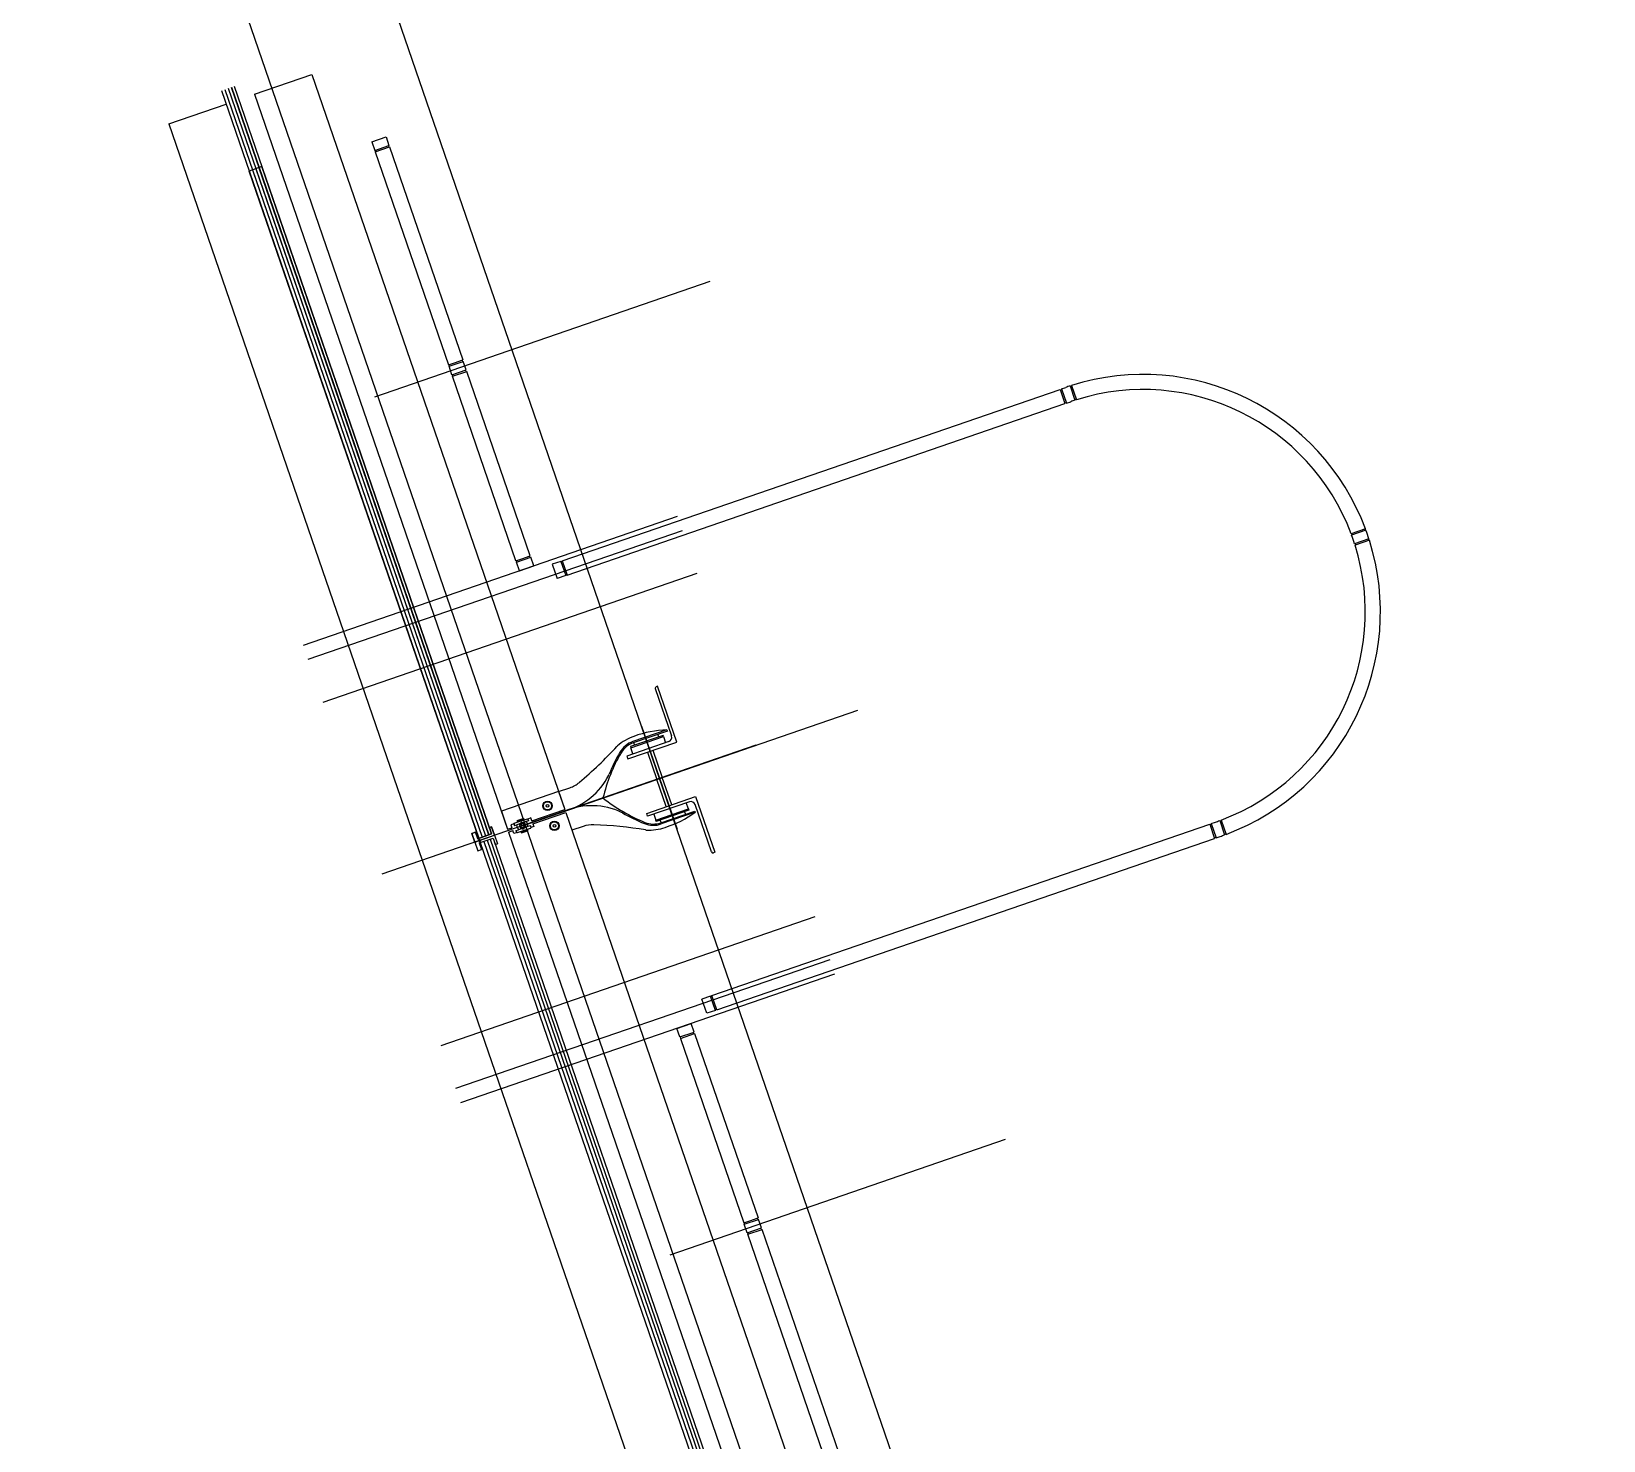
# Model space of a CAD drawing. Extents: x 809487 to 809680, y 818779 to 819225.
# Drawn here: x 809583.17 to 809588.37, y 818925.48 to 818930.14 of the extents above; entities that cross this region are included whole.
import ezdxf

# ---------------------------------------------------------------- set-up
doc = ezdxf.new("R2010")
doc.units = 0
for name, color, linetype in [('F-RC', 7, 'Continuous'), ('MAJ214__', 7, 'Continuous'), ('MAJ270__', 7, 'Continuous'), ('MAJ292__', 7, 'Continuous')]:
    doc.layers.add(name, color=color, linetype=linetype)

msp = doc.modelspace()

# ---------------------------------------------------------------- linework, layer by layer
at = {"layer": 'F-RC'}
for p, q in [((809584.2946, 818929.7704), (809584.3419, 818929.7867)), ((809584.3419, 818929.7867), (809584.3517, 818929.7583)), ((809584.2946, 818929.7704), (809584.3044, 818929.742)), ((809584.3044, 818929.742), (809584.3517, 818929.7583)), ((809584.306, 818929.7373), (809584.3533, 818929.7536)), ((809584.306, 818929.7373), (809584.5486, 818929.0329)), ((809584.3063, 818929.7427), (809584.3079, 818929.738)), ((809584.3498, 818929.7577), (809584.3514, 818929.7529)), ((809584.3533, 818929.7536), (809584.5959, 818929.0492)), ((809584.5486, 818929.0329), (809584.5683, 818929.0397)), ((809584.5502, 818929.0282), (809584.5975, 818929.0445)), ((809584.56, 818928.9998), (809584.5502, 818929.0282)), ((809584.5521, 818929.0288), (809584.5505, 818929.0336)), ((809584.56, 818928.9998), (809584.6073, 818929.0161)), ((809584.5616, 818928.9951), (809584.6089, 818929.0114)), ((809584.5635, 818928.9957), (809584.5619, 818929.0005)), ((809584.5683, 818929.0397), (809584.5959, 818929.0492)), ((809584.5956, 818929.0438), (809584.594, 818929.0485)), ((809584.6073, 818929.0161), (809584.5975, 818929.0445)), ((809584.607, 818929.0107), (809584.6054, 818929.0154)), ((809584.8189, 818928.4015), (809584.6089, 818929.0114)), ((809584.7716, 818928.3852), (809584.5616, 818928.9951)), ((809584.9247, 818928.3851), (809586.5712, 818928.952)), ((809586.5712, 818928.952), (809586.5875, 818928.9047)), ((809586.5718, 818928.9501), (809586.5766, 818928.9517)), ((809586.5759, 818928.9536), (809586.5901, 818928.9585)), ((809586.5759, 818928.9536), (809586.5922, 818928.9064)), ((809586.6043, 818928.9633), (809586.6206, 818928.916)), ((809586.6091, 818928.9648), (809586.6254, 818928.9175)), ((809584.941, 818928.3378), (809586.5875, 818928.9047)), ((809586.5868, 818928.9066), (809586.5915, 818928.9082)), ((809586.5922, 818928.9064), (809586.6064, 818928.9112)), ((809587.5812, 818928.4907), (809587.5339, 818928.4744)), ((809587.5829, 818928.486), (809587.5356, 818928.4697)), ((809587.5927, 818928.4576), (809587.5454, 818928.4413)), ((809587.5942, 818928.4529), (809587.5469, 818928.4366)), ((809584.7716, 818928.3852), (809584.7913, 818928.392)), ((809584.7732, 818928.3805), (809584.8205, 818928.3968)), ((809584.783, 818928.3521), (809584.7732, 818928.3805)), ((809584.7751, 818928.3812), (809584.7735, 818928.3859)), ((809584.7913, 818928.392), (809584.8189, 818928.4015)), ((809584.8186, 818928.3961), (809584.817, 818928.4009)), ((809584.8303, 818928.3684), (809584.8205, 818928.3968)), ((809584.92, 818928.3834), (809584.8916, 818928.3737)), ((809584.92, 818928.3834), (809584.9362, 818928.3362)), ((809584.9253, 818928.3832), (809584.9206, 818928.3815)), ((809584.9247, 818928.3851), (809584.941, 818928.3378)), ((809584.783, 818928.3521), (809584.8303, 818928.3684)), ((809584.8916, 818928.3737), (809584.9079, 818928.3264)), ((809584.9362, 818928.3362), (809584.9079, 818928.3264)), ((809584.9403, 818928.3397), (809584.9356, 818928.3381)), ((809585.4196, 818926.9479), (809587.0661, 818927.5148)), ((809587.0661, 818927.5148), (809587.0823, 818927.4675)), ((809587.0667, 818927.5129), (809587.0714, 818927.5145)), ((809587.0708, 818927.5164), (809587.085, 818927.5213)), ((809587.0708, 818927.5164), (809587.0871, 818927.4692)), ((809587.0991, 818927.5263), (809587.1154, 818927.4791)), ((809587.1038, 818927.5281), (809587.1201, 818927.4808)), ((809585.4358, 818926.9006), (809587.0823, 818927.4675)), ((809587.0817, 818927.4694), (809587.0864, 818927.4711)), ((809587.0871, 818927.4692), (809587.1012, 818927.474)), ((809585.4148, 818926.9462), (809585.3865, 818926.9365)), ((809585.4027, 818926.8892), (809585.3865, 818926.9365)), ((809585.4311, 818926.899), (809585.4148, 818926.9462)), ((809585.4202, 818926.946), (809585.4155, 818926.9444)), ((809585.4358, 818926.9006), (809585.4196, 818926.9479)), ((809585.4311, 818926.899), (809585.4027, 818926.8892)), ((809585.4352, 818926.9025), (809585.4305, 818926.9009)), ((809585.3039, 818926.8393), (809585.3512, 818926.8556)), ((809585.3137, 818926.8109), (809585.3039, 818926.8393)), ((809585.3137, 818926.8109), (809585.361, 818926.8272)), ((809585.3153, 818926.8062), (809585.3626, 818926.8225)), ((809585.361, 818926.8272), (809585.3512, 818926.8556)), ((809585.3607, 818926.8218), (809585.3591, 818926.8266)), ((809585.3626, 818926.8225), (809585.5726, 818926.2126)), ((809585.3153, 818926.8062), (809585.5253, 818926.1964)), ((809585.3172, 818926.8069), (809585.3156, 818926.8116)), ((809585.5253, 818926.1964), (809585.545, 818926.2031)), ((809585.5269, 818926.1916), (809585.5742, 818926.2079)), ((809585.5288, 818926.1923), (809585.5272, 818926.197)), ((809585.545, 818926.2031), (809585.5726, 818926.2126)), ((809585.5723, 818926.2073), (809585.5707, 818926.212)), ((809585.584, 818926.1795), (809585.5742, 818926.2079)), ((809585.5367, 818926.1633), (809585.5269, 818926.1916)), ((809585.5367, 818926.1633), (809585.584, 818926.1795)), ((809585.5383, 818926.1585), (809585.5856, 818926.1748)), ((809586.0006, 818924.8159), (809585.5383, 818926.1585)), ((809585.5402, 818926.1592), (809585.5386, 818926.1639)), ((809585.5837, 818926.1742), (809585.5821, 818926.1789)), ((809586.0479, 818924.8322), (809585.5856, 818926.1748))]:
    msp.add_line(p, q, dxfattribs=at)
for radius, start, end in [(0.785, 20.4599, 107.5401), (0.785, 107.9051, 109), (0.783, 107.5363, 107.9023), (0.735, 20.5593, 107.4407), (0.735, 107.8306, 109), (0.737, 107.445, 107.8338), (0.783, 20.0977, 20.4637), (0.785, 17.9051, 20.0949), (0.735, 290.5593, 17.4407), (0.785, 290.4599, 17.5401), (0.735, 17.8306, 20.1694), (0.737, 20.1662, 20.555), (0.737, 17.445, 17.8338), (0.783, 17.5363, 17.9023), (0.735, 289, 290.1694), (0.737, 290.1662, 290.555), (0.785, 289, 290.0949), (0.783, 290.0977, 290.4637)]:
    msp.add_arc((809586.8457, 818928.2163), radius, start, end, dxfattribs=at)
at = {"layer": 'MAJ214__'}
for p, q in [((809583.8088, 818929.9435), (809584.66, 818927.4716)), ((809583.8202, 818929.9474), (809584.6713, 818927.4755)), ((809583.8296, 818929.9506), (809584.6808, 818927.4788)), ((809583.8303, 818929.9509), (809584.6815, 818927.479)), ((809583.9074, 818929.9277), (809584.744, 818927.4979)), ((809583.9003, 818929.6777), (809584.66, 818927.4716)), ((809583.9117, 818929.6816), (809584.6713, 818927.4755)), ((809583.9211, 818929.6848), (809584.6808, 818927.4788)), ((809583.9219, 818929.6851), (809584.6815, 818927.479)), ((809585.1872, 818927.8386), (809585.3046, 818927.4977)), ((809585.2441, 818927.8033), (809585.2412, 818927.8118)), ((809585.1609, 818927.7841), (809585.1638, 818927.7756)), ((809585.2068, 818927.7526), (809585.2377, 818927.6626)), ((809585.2247, 818927.7588), (809585.2557, 818927.6688)), ((809585.2687, 818927.5726), (809585.2377, 818927.6626)), ((809585.2867, 818927.5788), (809585.2557, 818927.6688)), ((809584.8244, 818927.5256), (809584.9331, 818927.563)), ((809584.8244, 818927.5256), (809584.9331, 818927.563)), ((809584.8276, 818927.5161), (809584.9364, 818927.5536)), ((809584.8276, 818927.5161), (809584.9364, 818927.5536)), ((809585.3294, 818927.5557), (809585.3323, 818927.5472)), ((809584.744, 818927.4979), (809584.7582, 818927.5028)), ((809584.744, 818927.4979), (809584.7582, 818927.5028)), ((809584.7473, 818927.4884), (809584.7615, 818927.4933)), ((809584.7473, 818927.4884), (809584.7615, 818927.4933)), ((809584.7654, 818927.5158), (809584.755, 818927.5122)), ((809584.7654, 818927.5158), (809584.755, 818927.5122)), ((809584.755, 818927.5122), (809584.7582, 818927.5028)), ((809584.755, 818927.5122), (809584.7582, 818927.5028)), ((809584.7647, 818927.4839), (809584.7615, 818927.4933)), ((809584.7647, 818927.4839), (809584.7615, 818927.4933)), ((809584.7656, 818927.5173), (809584.8096, 818927.5324)), ((809584.7656, 818927.5173), (809584.8096, 818927.5324)), ((809584.767, 818927.5098), (809584.7746, 818927.5124)), ((809584.767, 818927.5098), (809584.7746, 818927.5124)), ((809584.7727, 818927.4932), (809584.7803, 818927.4959)), ((809584.7727, 818927.4932), (809584.7803, 818927.4959)), ((809584.8054, 818927.523), (809584.7746, 818927.5124)), ((809584.8054, 818927.523), (809584.7746, 818927.5124)), ((809584.7972, 818927.5323), (809584.7755, 818927.5249)), ((809584.7972, 818927.5323), (809584.7755, 818927.5249)), ((809584.7761, 818927.5261), (809584.7755, 818927.5249)), ((809584.7761, 818927.5261), (809584.7755, 818927.5249)), ((809584.7755, 818927.5249), (809584.7764, 818927.522)), ((809584.7755, 818927.5249), (809584.7764, 818927.522)), ((809584.7761, 818927.5261), (809584.7959, 818927.533)), ((809584.7761, 818927.5261), (809584.7959, 818927.533)), ((809584.7762, 818927.4865), (809584.8202, 818927.5017)), ((809584.7762, 818927.4865), (809584.8202, 818927.5017)), ((809584.7982, 818927.5295), (809584.7764, 818927.522)), ((809584.7982, 818927.5295), (809584.7764, 818927.522)), ((809584.7788, 818927.5228), (809584.7785, 818927.5222)), ((809584.7788, 818927.5228), (809584.7785, 818927.5222)), ((809584.7787, 818927.5217), (809584.7785, 818927.5222)), ((809584.7787, 818927.5217), (809584.7785, 818927.5222)), ((809584.8111, 818927.5065), (809584.7803, 818927.4959)), ((809584.8111, 818927.5065), (809584.7803, 818927.4959)), ((809584.8094, 818927.4969), (809584.7877, 818927.4894)), ((809584.8094, 818927.4969), (809584.7877, 818927.4894)), ((809584.8104, 818927.4941), (809584.7886, 818927.4866)), ((809584.8104, 818927.4941), (809584.7886, 818927.4866)), ((809584.7899, 818927.4859), (809584.8098, 818927.4928)), ((809584.7899, 818927.4859), (809584.8098, 818927.4928)), ((809584.7958, 818927.5287), (809584.7965, 818927.5284)), ((809584.7958, 818927.5287), (809584.7965, 818927.5284)), ((809584.7959, 818927.533), (809584.7972, 818927.5323)), ((809584.7959, 818927.533), (809584.7972, 818927.5323)), ((809584.7966, 818927.5279), (809584.7965, 818927.5284)), ((809584.7966, 818927.5279), (809584.7965, 818927.5284)), ((809584.7972, 818927.5323), (809584.7982, 818927.5295)), ((809584.7972, 818927.5323), (809584.7982, 818927.5295)), ((809584.8131, 818927.5257), (809584.8055, 818927.5231)), ((809584.8131, 818927.5257), (809584.8055, 818927.5231)), ((809584.8071, 818927.4961), (809584.8074, 818927.4967)), ((809584.8071, 818927.4961), (809584.8074, 818927.4967)), ((809584.8072, 818927.4972), (809584.8074, 818927.4967)), ((809584.8072, 818927.4972), (809584.8074, 818927.4967)), ((809584.8104, 818927.4941), (809584.8094, 818927.4969)), ((809584.8104, 818927.4941), (809584.8094, 818927.4969)), ((809584.8098, 818927.4928), (809584.8104, 818927.4941)), ((809584.8098, 818927.4928), (809584.8104, 818927.4941)), ((809584.8211, 818927.535), (809584.8107, 818927.5314)), ((809584.8211, 818927.535), (809584.8107, 818927.5314)), ((809584.8188, 818927.5091), (809584.8112, 818927.5065)), ((809584.8188, 818927.5091), (809584.8112, 818927.5065)), ((809584.8309, 818927.5067), (809584.8205, 818927.5031)), ((809584.8309, 818927.5067), (809584.8205, 818927.5031)), ((809584.8244, 818927.5256), (809584.8211, 818927.535)), ((809584.8244, 818927.5256), (809584.8211, 818927.535)), ((809584.8276, 818927.5161), (809584.8309, 818927.5067)), ((809584.8276, 818927.5161), (809584.8309, 818927.5067)), ((809585.2519, 818927.5196), (809585.249, 818927.528)), ((809584.6651, 818927.4575), (809585.6369, 818924.6351)), ((809584.6764, 818927.4614), (809585.6482, 818924.639)), ((809584.6859, 818927.4647), (809585.6577, 818924.6423)), ((809584.6866, 818927.4649), (809585.6584, 818924.6425)), ((809584.7473, 818927.4884), (809586.6974, 818921.8248)), ((809584.7751, 818927.4875), (809584.7647, 818927.4839)), ((809584.7751, 818927.4875), (809584.7647, 818927.4839)), ((809584.7886, 818927.4866), (809584.7877, 818927.4894)), ((809584.7886, 818927.4866), (809584.7877, 818927.4894)), ((809584.7899, 818927.4859), (809584.7886, 818927.4866)), ((809584.7899, 818927.4859), (809584.7886, 818927.4866)), ((809584.7892, 818927.491), (809584.7894, 818927.4905)), ((809584.7892, 818927.491), (809584.7894, 818927.4905)), ((809584.79, 818927.4902), (809584.7894, 818927.4905)), ((809584.79, 818927.4902), (809584.7894, 818927.4905))]:
    msp.add_line(p, q, dxfattribs=at)
for points in [[(809585.1387, 818927.7398), (809585.142, 818927.7303), (809585.3037, 818927.786), (809585.2402, 818927.9705), (809585.2355, 818927.9689)], [(809585.2324, 818927.9625), (809585.2861, 818927.8064)], [(809585.1586, 818927.7466), (809585.1517, 818927.7667), (809585.2594, 818927.8038), (809585.2664, 818927.7837)], [(809585.271, 818927.8265), (809585.1582, 818927.7876)], [(809585.271, 818927.8265), (809585.1582, 818927.7876)], [(809585.2768, 818927.7873), (809585.1387, 818927.7398)], [(809585.2072, 818927.5409), (809585.204, 818927.5503), (809585.3657, 818927.606), (809585.4292, 818927.4215), (809585.4245, 818927.4199)], [(809585.3453, 818927.5884), (809585.2072, 818927.5409)], [(809585.2271, 818927.5477), (809585.234, 818927.5276), (809585.3418, 818927.5647), (809585.3349, 818927.5848)], [(809585.3648, 818927.554), (809585.252, 818927.5151)], [(809585.3648, 818927.554), (809585.252, 818927.5151)], [(809585.4181, 818927.423), (809585.3644, 818927.5791)]]:
    msp.add_lwpolyline(points, dxfattribs=at)
for points in [[(809585.2594, 818927.8038), (809585.258, 818927.8081), (809585.1502, 818927.771), (809585.1517, 818927.7667)], [(809585.3418, 818927.5647), (809585.3432, 818927.5605), (809585.2355, 818927.5234), (809585.234, 818927.5276)]]:
    msp.add_lwpolyline(points, close=True, dxfattribs=at)
for centre, radius in [((809584.8761, 818927.5751), 0.0155), ((809584.8761, 818927.5751), 0.0155), ((809584.8761, 818927.5751), 0.0135), ((809584.8761, 818927.5751), 0.0135), ((809584.8761, 818927.5751), 0.0042), ((809584.8761, 818927.5751), 0.0042), ((809584.8989, 818927.5089), 0.0155), ((809584.8989, 818927.5089), 0.0155), ((809584.8989, 818927.5089), 0.0135), ((809584.8989, 818927.5089), 0.0135), ((809584.8989, 818927.5089), 0.0042), ((809584.8989, 818927.5089), 0.0042)]:
    msp.add_circle(centre, radius, dxfattribs=at)
for centre, radius, start, end in [((809585.2371, 818927.9641), 0.005, 109, 199), ((809585.2719, 818927.8015), 0.015, 289, 19), ((809585.6063, 818927.4685), 0.567, 149.9624, 158.1041), ((809585.6063, 818927.4685), 0.567, 149.9624, 158.1041), ((809585.184, 818927.7127), 0.0792, 109, 149.9624), ((809585.184, 818927.7127), 0.0792, 109, 149.9624), ((809584.8723, 818927.7803), 0.2307, 285.6773, 333.2312), ((809584.8723, 818927.7803), 0.2307, 285.6773, 333.2312), ((809585.0616, 818927.6874), 0.02, 326.6754, 338.1041), ((809585.0616, 818927.6874), 0.02, 326.6754, 338.1041), ((809585.0223, 818927.3449), 0.2307, 64.7688, 112.3227), ((809585.0223, 818927.3449), 0.2307, 64.7688, 112.3227), ((809585.1142, 818927.5346), 0.02, 59.8959, 71.3246), ((809585.1142, 818927.5346), 0.02, 59.8959, 71.3246), ((809585.4086, 818928.0425), 0.567, 239.8959, 248.0376), ((809585.4086, 818928.0425), 0.567, 239.8959, 248.0376), ((809585.3502, 818927.5742), 0.015, 19, 109), ((809584.7929, 818927.5095), 0.0095, 145.1826, 199.0001), ((809584.7929, 818927.5095), 0.0095, 145.1826, 199.0001), ((809584.7929, 818927.5095), 0.0095, 198.9999, 252.8174), ((809584.7929, 818927.5095), 0.0095, 198.9999, 252.8174), ((809584.7929, 818927.5095), 0.006, 18.9999, 199.0001), ((809584.7929, 818927.5095), 0.006, 18.9999, 199.0001), ((809584.7929, 818927.5095), 0.006, 198.9999, 19.0001), ((809584.7929, 818927.5095), 0.006, 198.9999, 19.0001), ((809584.7929, 818927.5095), 0.0109, 101.1265, 116.8735), ((809584.7929, 818927.5095), 0.0109, 101.1265, 116.8735), ((809584.7929, 818927.5095), 0.0109, 281.1265, 296.8735), ((809584.7929, 818927.5095), 0.0109, 281.1265, 296.8735), ((809584.7929, 818927.5095), 0.0095, 18.9999, 71.3051), ((809584.7929, 818927.5095), 0.0095, 18.9999, 71.3051), ((809584.7929, 818927.5095), 0.0095, 326.6949, 19.0001), ((809584.7929, 818927.5095), 0.0095, 326.6949, 19.0001), ((809585.2262, 818927.59), 0.0792, 248.0376, 289), ((809585.2262, 818927.59), 0.0792, 248.0376, 289), ((809585.4229, 818927.4246), 0.005, 199, 289)]:
    msp.add_arc(centre, radius, start, end, dxfattribs=at)
for points, degree in [([(809584.7656, 818927.5173), (809584.7656, 818927.5172), (809584.7656, 818927.5172), (809584.7655, 818927.5172), (809584.7655, 818927.5171), (809584.7655, 818927.5171), (809584.7655, 818927.517), (809584.7654, 818927.517), (809584.7654, 818927.5169), (809584.7654, 818927.5169), (809584.7654, 818927.5168), (809584.7654, 818927.5168), (809584.7654, 818927.5167), (809584.7654, 818927.5166), (809584.7654, 818927.5166), (809584.7654, 818927.5165)], 3), ([(809584.7656, 818927.5173), (809584.7656, 818927.5172), (809584.7656, 818927.5172), (809584.7655, 818927.5172), (809584.7655, 818927.5171), (809584.7655, 818927.5171), (809584.7655, 818927.517), (809584.7654, 818927.517), (809584.7654, 818927.5169), (809584.7654, 818927.5169), (809584.7654, 818927.5168), (809584.7654, 818927.5168), (809584.7654, 818927.5167), (809584.7654, 818927.5166), (809584.7654, 818927.5166), (809584.7654, 818927.5165)], 3), ([(809584.7654, 818927.5165), (809584.7654, 818927.5159), (809584.7654, 818927.5153), (809584.7655, 818927.5141), (809584.7655, 818927.5135), (809584.7657, 818927.5124), (809584.7658, 818927.5119), (809584.766, 818927.511), (809584.7661, 818927.5107), (809584.7662, 818927.5104)], 3), ([(809584.7654, 818927.5165), (809584.7654, 818927.5159), (809584.7654, 818927.5153), (809584.7655, 818927.5141), (809584.7655, 818927.5135), (809584.7657, 818927.5124), (809584.7658, 818927.5119), (809584.766, 818927.511), (809584.7661, 818927.5107), (809584.7662, 818927.5104)], 3), ([(809584.7663, 818927.5102), (809584.7662, 818927.5102), (809584.7662, 818927.5102), (809584.7662, 818927.5102), (809584.7662, 818927.5103), (809584.7662, 818927.5103), (809584.7662, 818927.5103), (809584.7662, 818927.5104)], 3), ([(809584.7663, 818927.5102), (809584.7662, 818927.5102), (809584.7662, 818927.5102), (809584.7662, 818927.5102), (809584.7662, 818927.5103), (809584.7662, 818927.5103), (809584.7662, 818927.5103), (809584.7662, 818927.5104)], 3), ([(809584.7663, 818927.5102), (809584.7663, 818927.5101), (809584.7663, 818927.5101), (809584.7663, 818927.51), (809584.7664, 818927.5099), (809584.7665, 818927.5098), (809584.7666, 818927.5098), (809584.7667, 818927.5098), (809584.7668, 818927.5098), (809584.7669, 818927.5098), (809584.767, 818927.5098), (809584.767, 818927.5098), (809584.767, 818927.5098), (809584.767, 818927.5098)], 3), ([(809584.7663, 818927.5102), (809584.7663, 818927.5101), (809584.7663, 818927.5101), (809584.7663, 818927.51), (809584.7664, 818927.5099), (809584.7665, 818927.5098), (809584.7666, 818927.5098), (809584.7667, 818927.5098), (809584.7668, 818927.5098), (809584.7669, 818927.5098), (809584.767, 818927.5098), (809584.767, 818927.5098), (809584.767, 818927.5098), (809584.767, 818927.5098)], 3), ([(809584.7723, 818927.4925), (809584.7723, 818927.4925), (809584.7723, 818927.4925), (809584.7723, 818927.4926), (809584.7723, 818927.4927), (809584.7723, 818927.4929), (809584.7724, 818927.4929), (809584.7724, 818927.4931), (809584.7725, 818927.4931), (809584.7726, 818927.4932), (809584.7727, 818927.4932), (809584.7727, 818927.4932), (809584.7727, 818927.4932), (809584.7727, 818927.4932)], 3), ([(809584.7723, 818927.4925), (809584.7723, 818927.4925), (809584.7723, 818927.4925), (809584.7723, 818927.4926), (809584.7723, 818927.4927), (809584.7723, 818927.4929), (809584.7724, 818927.4929), (809584.7724, 818927.4931), (809584.7725, 818927.4931), (809584.7726, 818927.4932), (809584.7727, 818927.4932), (809584.7727, 818927.4932), (809584.7727, 818927.4932), (809584.7727, 818927.4932)], 3), ([(809584.7723, 818927.4925), (809584.7723, 818927.4925), (809584.7724, 818927.4924), (809584.7724, 818927.4924), (809584.7724, 818927.4924), (809584.7724, 818927.4923), (809584.7724, 818927.4923), (809584.7724, 818927.4923)], 3), ([(809584.7723, 818927.4925), (809584.7723, 818927.4925), (809584.7724, 818927.4924), (809584.7724, 818927.4924), (809584.7724, 818927.4924), (809584.7724, 818927.4923), (809584.7724, 818927.4923), (809584.7724, 818927.4923)], 3), ([(809584.7755, 818927.4869), (809584.7752, 818927.4874), (809584.7748, 818927.4879), (809584.7742, 818927.4889), (809584.7739, 818927.4894), (809584.7733, 818927.4904), (809584.773, 818927.4908), (809584.7727, 818927.4916), (809584.7725, 818927.492), (809584.7724, 818927.4923)], 3), ([(809584.7755, 818927.4869), (809584.7752, 818927.4874), (809584.7748, 818927.4879), (809584.7742, 818927.4889), (809584.7739, 818927.4894), (809584.7733, 818927.4904), (809584.773, 818927.4908), (809584.7727, 818927.4916), (809584.7725, 818927.492), (809584.7724, 818927.4923)], 3), ([(809584.7765, 818927.5038), (809584.7761, 818927.5048), (809584.7759, 818927.5058), (809584.7754, 818927.508), (809584.7752, 818927.509), (809584.775, 818927.5105), (809584.7749, 818927.5111), (809584.7748, 818927.5118), (809584.7747, 818927.512), (809584.7747, 818927.5123), (809584.7746, 818927.5124), (809584.7746, 818927.5124)], 3), ([(809584.7765, 818927.5038), (809584.7761, 818927.5048), (809584.7759, 818927.5058), (809584.7754, 818927.508), (809584.7752, 818927.509), (809584.775, 818927.5105), (809584.7749, 818927.5111), (809584.7748, 818927.5118), (809584.7747, 818927.512), (809584.7747, 818927.5123), (809584.7746, 818927.5124), (809584.7746, 818927.5124)], 3), ([(809584.7765, 818927.5038), (809584.7768, 818927.5028), (809584.7772, 818927.5018), (809584.7782, 818927.4998), (809584.7787, 818927.4989), (809584.7795, 818927.4976), (809584.7797, 818927.4971), (809584.7801, 818927.4965), (809584.7802, 818927.4962), (809584.7803, 818927.496), (809584.7803, 818927.4959), (809584.7803, 818927.4959)], 3), ([(809584.7765, 818927.5038), (809584.7768, 818927.5028), (809584.7772, 818927.5018), (809584.7782, 818927.4998), (809584.7787, 818927.4989), (809584.7795, 818927.4976), (809584.7797, 818927.4971), (809584.7801, 818927.4965), (809584.7802, 818927.4962), (809584.7803, 818927.496), (809584.7803, 818927.4959), (809584.7803, 818927.4959)], 3), ([(809584.785, 818927.5147), (809584.7851, 818927.5148), (809584.7852, 818927.515), (809584.7854, 818927.5154), (809584.7856, 818927.5156), (809584.7857, 818927.5158), (809584.7858, 818927.5159), (809584.7858, 818927.5159), (809584.7858, 818927.516), (809584.7858, 818927.516)], 3), ([(809584.785, 818927.5147), (809584.7851, 818927.5148), (809584.7852, 818927.515), (809584.7854, 818927.5154), (809584.7856, 818927.5156), (809584.7857, 818927.5158), (809584.7858, 818927.5159), (809584.7858, 818927.5159), (809584.7858, 818927.516), (809584.7858, 818927.516)], 3), ([(809584.7858, 818927.516), (809584.7868, 818927.5175), (809584.788, 818927.5192)], 2), ([(809584.7858, 818927.516), (809584.7868, 818927.5175), (809584.788, 818927.5192)], 2), ([(809584.7899, 818927.5005), (809584.7901, 818927.5004), (809584.7903, 818927.5003), (809584.7907, 818927.5002), (809584.7909, 818927.5001), (809584.7911, 818927.5), (809584.7912, 818927.5), (809584.7913, 818927.5), (809584.7913, 818927.5), (809584.7914, 818927.5)], 3), ([(809584.7899, 818927.5005), (809584.7901, 818927.5004), (809584.7903, 818927.5003), (809584.7907, 818927.5002), (809584.7909, 818927.5001), (809584.7911, 818927.5), (809584.7912, 818927.5), (809584.7913, 818927.5), (809584.7913, 818927.5), (809584.7914, 818927.5)], 3), ([(809584.7908, 818927.5202), (809584.7928, 818927.5195), (809584.7945, 818927.519)], 2), ([(809584.7908, 818927.5202), (809584.7928, 818927.5195), (809584.7945, 818927.519)], 2), ([(809584.7914, 818927.5), (809584.7931, 818927.4994), (809584.795, 818927.4987)], 2), ([(809584.7914, 818927.5), (809584.7931, 818927.4994), (809584.795, 818927.4987)], 2), ([(809584.7945, 818927.519), (809584.7945, 818927.519), (809584.7945, 818927.5189), (809584.7946, 818927.5189), (809584.7947, 818927.5189), (809584.795, 818927.5188), (809584.7952, 818927.5187), (809584.7956, 818927.5186), (809584.7958, 818927.5185), (809584.796, 818927.5185)], 3), ([(809584.7945, 818927.519), (809584.7945, 818927.519), (809584.7945, 818927.5189), (809584.7946, 818927.5189), (809584.7947, 818927.5189), (809584.795, 818927.5188), (809584.7952, 818927.5187), (809584.7956, 818927.5186), (809584.7958, 818927.5185), (809584.796, 818927.5185)], 3), ([(809584.7979, 818927.4997), (809584.799, 818927.5014), (809584.8, 818927.5029)], 2), ([(809584.7979, 818927.4997), (809584.799, 818927.5014), (809584.8, 818927.5029)], 2), ([(809584.8, 818927.5029), (809584.8, 818927.503), (809584.8, 818927.503), (809584.8001, 818927.5031), (809584.8001, 818927.5031), (809584.8003, 818927.5034), (809584.8004, 818927.5035), (809584.8006, 818927.5039), (809584.8008, 818927.5041), (809584.8009, 818927.5042)], 3), ([(809584.8, 818927.5029), (809584.8, 818927.503), (809584.8, 818927.503), (809584.8001, 818927.5031), (809584.8001, 818927.5031), (809584.8003, 818927.5034), (809584.8004, 818927.5035), (809584.8006, 818927.5039), (809584.8008, 818927.5041), (809584.8009, 818927.5042)], 3), ([(809584.8055, 818927.5231), (809584.8055, 818927.523), (809584.8054, 818927.523), (809584.8054, 818927.523)], 2), ([(809584.8055, 818927.5231), (809584.8055, 818927.523), (809584.8054, 818927.523), (809584.8054, 818927.523)], 2), ([(809584.8055, 818927.5231), (809584.8055, 818927.523), (809584.8056, 818927.523), (809584.8056, 818927.5229), (809584.8057, 818927.5227), (809584.8059, 818927.5221), (809584.8061, 818927.5218), (809584.8067, 818927.5207), (809584.8073, 818927.5198), (809584.8083, 818927.5178), (809584.8088, 818927.5166), (809584.8093, 818927.5153), (809584.8093, 818927.5152), (809584.8094, 818927.5151)], 3), ([(809584.8055, 818927.5231), (809584.8055, 818927.523), (809584.8056, 818927.523), (809584.8056, 818927.5229), (809584.8057, 818927.5227), (809584.8059, 818927.5221), (809584.8061, 818927.5218), (809584.8067, 818927.5207), (809584.8073, 818927.5198), (809584.8083, 818927.5178), (809584.8088, 818927.5166), (809584.8093, 818927.5153), (809584.8093, 818927.5152), (809584.8094, 818927.5151)], 3), ([(809584.8112, 818927.5065), (809584.8112, 818927.5065), (809584.8112, 818927.5065), (809584.8112, 818927.5067), (809584.8111, 818927.5069), (809584.811, 818927.5075), (809584.8109, 818927.5079), (809584.8107, 818927.5091), (809584.8106, 818927.5101), (809584.8102, 818927.5124), (809584.8099, 818927.5136), (809584.8094, 818927.5149), (809584.8094, 818927.515), (809584.8094, 818927.5151)], 3), ([(809584.8112, 818927.5065), (809584.8112, 818927.5065), (809584.8112, 818927.5065), (809584.8112, 818927.5067), (809584.8111, 818927.5069), (809584.811, 818927.5075), (809584.8109, 818927.5079), (809584.8107, 818927.5091), (809584.8106, 818927.5101), (809584.8102, 818927.5124), (809584.8099, 818927.5136), (809584.8094, 818927.5149), (809584.8094, 818927.515), (809584.8094, 818927.5151)], 3), ([(809584.8103, 818927.532), (809584.8103, 818927.532), (809584.8102, 818927.5321), (809584.8101, 818927.5322), (809584.8101, 818927.5322), (809584.8101, 818927.5322), (809584.81, 818927.5323), (809584.81, 818927.5323), (809584.8099, 818927.5323), (809584.8099, 818927.5323), (809584.8099, 818927.5324), (809584.8098, 818927.5324), (809584.8098, 818927.5324), (809584.8097, 818927.5324), (809584.8096, 818927.5324), (809584.8096, 818927.5324)], 3), ([(809584.8103, 818927.532), (809584.8103, 818927.532), (809584.8102, 818927.5321), (809584.8101, 818927.5322), (809584.8101, 818927.5322), (809584.8101, 818927.5322), (809584.81, 818927.5323), (809584.81, 818927.5323), (809584.8099, 818927.5323), (809584.8099, 818927.5323), (809584.8099, 818927.5324), (809584.8098, 818927.5324), (809584.8098, 818927.5324), (809584.8097, 818927.5324), (809584.8096, 818927.5324), (809584.8096, 818927.5324)], 3), ([(809584.8134, 818927.5266), (809584.8133, 818927.5269), (809584.8132, 818927.5273), (809584.8128, 818927.5281), (809584.8126, 818927.5286), (809584.812, 818927.5295), (809584.8117, 818927.53), (809584.811, 818927.531), (809584.8107, 818927.5315), (809584.8103, 818927.532)], 3), ([(809584.8134, 818927.5266), (809584.8133, 818927.5269), (809584.8132, 818927.5273), (809584.8128, 818927.5281), (809584.8126, 818927.5286), (809584.812, 818927.5295), (809584.8117, 818927.53), (809584.811, 818927.531), (809584.8107, 818927.5315), (809584.8103, 818927.532)], 3), ([(809584.8112, 818927.5065), (809584.8112, 818927.5065), (809584.8111, 818927.5065), (809584.8111, 818927.5065)], 2), ([(809584.8112, 818927.5065), (809584.8112, 818927.5065), (809584.8111, 818927.5065), (809584.8111, 818927.5065)], 2), ([(809584.8131, 818927.5257), (809584.8131, 818927.5257), (809584.8131, 818927.5257), (809584.8132, 818927.5257), (809584.8132, 818927.5257), (809584.8133, 818927.5257), (809584.8133, 818927.5258), (809584.8134, 818927.5258), (809584.8135, 818927.5259), (809584.8135, 818927.5261), (809584.8135, 818927.5261), (809584.8135, 818927.5263), (809584.8135, 818927.5264), (809584.8135, 818927.5264)], 3), ([(809584.8131, 818927.5257), (809584.8131, 818927.5257), (809584.8131, 818927.5257), (809584.8132, 818927.5257), (809584.8132, 818927.5257), (809584.8133, 818927.5257), (809584.8133, 818927.5258), (809584.8134, 818927.5258), (809584.8135, 818927.5259), (809584.8135, 818927.5261), (809584.8135, 818927.5261), (809584.8135, 818927.5263), (809584.8135, 818927.5264), (809584.8135, 818927.5264)], 3), ([(809584.8134, 818927.5266), (809584.8134, 818927.5266), (809584.8135, 818927.5266), (809584.8135, 818927.5265), (809584.8135, 818927.5265), (809584.8135, 818927.5265), (809584.8135, 818927.5264), (809584.8135, 818927.5264)], 3), ([(809584.8134, 818927.5266), (809584.8134, 818927.5266), (809584.8135, 818927.5266), (809584.8135, 818927.5265), (809584.8135, 818927.5265), (809584.8135, 818927.5265), (809584.8135, 818927.5264), (809584.8135, 818927.5264)], 3), ([(809584.8188, 818927.5091), (809584.8188, 818927.5091), (809584.8188, 818927.5091), (809584.8189, 818927.5091), (809584.8189, 818927.5091), (809584.819, 818927.5092), (809584.819, 818927.5092), (809584.8192, 818927.5091), (809584.8192, 818927.5091), (809584.8194, 818927.5091), (809584.8194, 818927.509), (809584.8195, 818927.5089), (809584.8196, 818927.5088), (809584.8196, 818927.5088)], 3), ([(809584.8188, 818927.5091), (809584.8188, 818927.5091), (809584.8188, 818927.5091), (809584.8189, 818927.5091), (809584.8189, 818927.5091), (809584.819, 818927.5092), (809584.819, 818927.5092), (809584.8192, 818927.5091), (809584.8192, 818927.5091), (809584.8194, 818927.5091), (809584.8194, 818927.509), (809584.8195, 818927.5089), (809584.8196, 818927.5088), (809584.8196, 818927.5088)], 3), ([(809584.8197, 818927.5086), (809584.8197, 818927.5086), (809584.8196, 818927.5086), (809584.8196, 818927.5087), (809584.8196, 818927.5087), (809584.8196, 818927.5087), (809584.8196, 818927.5087), (809584.8196, 818927.5088)], 3), ([(809584.8197, 818927.5086), (809584.8197, 818927.5086), (809584.8196, 818927.5086), (809584.8196, 818927.5087), (809584.8196, 818927.5087), (809584.8196, 818927.5087), (809584.8196, 818927.5087), (809584.8196, 818927.5088)], 3), ([(809584.8197, 818927.5086), (809584.8198, 818927.5082), (809584.8198, 818927.5079), (809584.82, 818927.507), (809584.8202, 818927.5065), (809584.8203, 818927.5054), (809584.8204, 818927.5048), (809584.8205, 818927.5036), (809584.8205, 818927.503), (809584.8205, 818927.5024)], 3), ([(809584.8197, 818927.5086), (809584.8198, 818927.5082), (809584.8198, 818927.5079), (809584.82, 818927.507), (809584.8202, 818927.5065), (809584.8203, 818927.5054), (809584.8204, 818927.5048), (809584.8205, 818927.5036), (809584.8205, 818927.503), (809584.8205, 818927.5024)], 3), ([(809584.8205, 818927.5024), (809584.8205, 818927.5023), (809584.8205, 818927.5023), (809584.8205, 818927.5022), (809584.8205, 818927.5021), (809584.8204, 818927.502), (809584.8204, 818927.502), (809584.8204, 818927.502), (809584.8204, 818927.5019), (809584.8204, 818927.5019), (809584.8204, 818927.5018), (809584.8203, 818927.5018), (809584.8203, 818927.5017), (809584.8203, 818927.5017), (809584.8202, 818927.5017), (809584.8202, 818927.5017)], 3), ([(809584.8205, 818927.5024), (809584.8205, 818927.5023), (809584.8205, 818927.5023), (809584.8205, 818927.5022), (809584.8205, 818927.5021), (809584.8204, 818927.502), (809584.8204, 818927.502), (809584.8204, 818927.502), (809584.8204, 818927.5019), (809584.8204, 818927.5019), (809584.8204, 818927.5018), (809584.8203, 818927.5018), (809584.8203, 818927.5017), (809584.8203, 818927.5017), (809584.8202, 818927.5017), (809584.8202, 818927.5017)], 3), ([(809584.7762, 818927.4865), (809584.7762, 818927.4865), (809584.7762, 818927.4865), (809584.7761, 818927.4865), (809584.776, 818927.4865), (809584.776, 818927.4866), (809584.7759, 818927.4866), (809584.7759, 818927.4866), (809584.7758, 818927.4866), (809584.7758, 818927.4867), (809584.7758, 818927.4867), (809584.7757, 818927.4867), (809584.7757, 818927.4868), (809584.7756, 818927.4868), (809584.7756, 818927.4869), (809584.7755, 818927.4869)], 3), ([(809584.7762, 818927.4865), (809584.7762, 818927.4865), (809584.7762, 818927.4865), (809584.7761, 818927.4865), (809584.776, 818927.4865), (809584.776, 818927.4866), (809584.7759, 818927.4866), (809584.7759, 818927.4866), (809584.7758, 818927.4866), (809584.7758, 818927.4867), (809584.7758, 818927.4867), (809584.7757, 818927.4867), (809584.7757, 818927.4868), (809584.7756, 818927.4868), (809584.7756, 818927.4869), (809584.7755, 818927.4869)], 3)]:
    msp.add_open_spline(points, degree=degree, dxfattribs=at)
at = {"layer": 'MAJ270__'}
for p, q in [((809578.2447, 818946.5574), (809587.042, 818921.0081)), ((809585.2467, 818927.6657), (809583.2933, 818933.3388)), ((809584.3046, 818928.9277), (809585.4136, 818929.3096)), ((809585.3048, 818928.5318), (809584.0673, 818928.1057)), ((809585.3211, 818928.4845), (809584.0836, 818928.0584)), ((809585.3699, 818928.3427), (809584.1324, 818927.9166)), ((809584.7929, 818927.5095), (809585.902, 818927.8913)), ((809585.1872, 818927.8386), (809585.3046, 818927.4977)), ((809585.5653, 818927.7754), (809584.3278, 818927.3493)), ((809587.2001, 818921.9926), (809585.2467, 818927.6657)), ((809587.2001, 818921.9926), (809585.2467, 818927.6657)), ((809584.6535, 818927.4535), (809584.6486, 818927.4677)), ((809584.6535, 818927.4535), (809584.6486, 818927.4677)), ((809585.7606, 818927.2081), (809584.5231, 818926.782)), ((809585.8094, 818927.0663), (809584.5719, 818926.6402)), ((809585.8257, 818927.019), (809584.5882, 818926.5929)), ((809585.2813, 818926.0912), (809586.3903, 818926.4731))]:
    msp.add_line(p, q, dxfattribs=at)
msp.add_circle((809584.651, 818927.4606), 0.003, dxfattribs=at)
msp.add_circle((809584.651, 818927.4606), 0.003, dxfattribs=at)
at = {"layer": 'MAJ292__'}
for p, q in [((809583.9074, 818929.9277), (809584.0965, 818929.9928)), ((809584.0965, 818929.9928), (809584.9331, 818927.563)), ((809583.7975, 818929.9396), (809584.6486, 818927.4677)), ((809583.84, 818929.9542), (809584.6912, 818927.4824)), ((809583.6237, 818929.83), (809583.8128, 818929.8951)), ((809583.6237, 818929.83), (809584.4619, 818927.3955)), ((809583.9315, 818929.6884), (809583.889, 818929.6738)), ((809584.6912, 818927.4824), (809583.9315, 818929.6884)), ((809584.6486, 818927.4677), (809583.889, 818929.6738)), ((809585.2441, 818927.8033), (809585.2412, 818927.8118)), ((809585.1609, 818927.7841), (809585.1638, 818927.7756)), ((809585.2068, 818927.7526), (809585.2377, 818927.6626)), ((809585.2247, 818927.7588), (809585.2557, 818927.6688)), ((809585.2687, 818927.5726), (809585.2377, 818927.6626)), ((809585.2867, 818927.5788), (809585.2557, 818927.6688)), ((809584.9128, 818927.6221), (809584.7237, 818927.557)), ((809584.9128, 818927.6221), (809584.9331, 818927.563)), ((809584.7237, 818927.557), (809584.744, 818927.4979)), ((809584.7237, 818927.557), (809584.744, 818927.4979)), ((809584.9364, 818927.5536), (809586.8865, 818921.8899)), ((809584.9364, 818927.5536), (809586.8865, 818921.8899)), ((809585.3294, 818927.5557), (809585.3323, 818927.5472)), ((809585.2519, 818927.5196), (809585.249, 818927.528)), ((809584.6354, 818927.4552), (809584.7009, 818927.4778)), ((809584.6354, 818927.4552), (809584.7009, 818927.4778)), ((809584.6354, 818927.4552), (809584.7009, 818927.4778)), ((809584.6354, 818927.4552), (809584.7009, 818927.4778)), ((809584.6354, 818927.4552), (809584.6452, 818927.4269)), ((809584.6501, 818927.4524), (809584.6575, 818927.4311)), ((809584.6502, 818927.4524), (809584.696, 818927.4682)), ((809584.6535, 818927.4535), (809585.6253, 818924.6311)), ((809584.696, 818927.4682), (809585.6679, 818924.6458)), ((809584.696, 818927.4682), (809584.7034, 818927.4469)), ((809584.7009, 818927.4778), (809584.7107, 818927.4494)), ((809584.7034, 818927.4469), (809584.7107, 818927.4494)), ((809584.7473, 818927.4884), (809586.6974, 818921.8248)), ((809584.4619, 818927.3955), (809588.3688, 818916.0493)), ((809584.6452, 818927.4269), (809584.6575, 818927.4311))]:
    msp.add_line(p, q, dxfattribs=at)
for points in [[(809585.1387, 818927.7398), (809585.142, 818927.7303), (809585.3037, 818927.786), (809585.2402, 818927.9705), (809585.2355, 818927.9689)], [(809585.2324, 818927.9625), (809585.2861, 818927.8064)], [(809585.1586, 818927.7466), (809585.1517, 818927.7667), (809585.2594, 818927.8038), (809585.2664, 818927.7837)], [(809585.271, 818927.8265), (809585.2723, 818927.8225), (809585.1595, 818927.7836)], [(809585.271, 818927.8265), (809585.2723, 818927.8225), (809585.1595, 818927.7836)], [(809585.2768, 818927.7873), (809585.1387, 818927.7398)], [(809584.9127, 818927.6221), (809584.9496, 818927.6348)], [(809584.9127, 818927.6221), (809584.9496, 818927.6348)], [(809585.2072, 818927.5409), (809585.204, 818927.5503), (809585.3657, 818927.606), (809585.4292, 818927.4215), (809585.4245, 818927.4199)], [(809585.3453, 818927.5884), (809585.2072, 818927.5409)], [(809585.2271, 818927.5477), (809585.234, 818927.5276), (809585.3418, 818927.5647), (809585.3349, 818927.5848)], [(809585.2506, 818927.5191), (809585.3634, 818927.558), (809585.3648, 818927.554)], [(809585.2506, 818927.5191), (809585.3634, 818927.558), (809585.3648, 818927.554)], [(809585.4181, 818927.423), (809585.3644, 818927.5791)], [(809584.6354, 818927.4552), (809584.6256, 818927.4836), (809584.6379, 818927.4878), (809584.6453, 818927.4665), (809584.6912, 818927.4824), (809584.6838, 818927.5036), (809584.6912, 818927.5061), (809584.7009, 818927.4778)], [(809584.7009, 818927.4778), (809584.6912, 818927.5061), (809584.6838, 818927.5036), (809584.6912, 818927.4824), (809584.6453, 818927.4665), (809584.6379, 818927.4878)], [(809584.9935, 818927.5071), (809584.9567, 818927.4945)], [(809584.9935, 818927.5071), (809584.9567, 818927.4945)], [(809584.6379, 818927.4878), (809584.6257, 818927.4836), (809584.6354, 818927.4552)]]:
    msp.add_lwpolyline(points, dxfattribs=at)
for points in [[(809585.2594, 818927.8038), (809585.258, 818927.8081), (809585.1502, 818927.771), (809585.1517, 818927.7667)], [(809585.3418, 818927.5647), (809585.3432, 818927.5605), (809585.2355, 818927.5234), (809585.234, 818927.5276)]]:
    msp.add_lwpolyline(points, close=True, dxfattribs=at)
for centre, radius, start, end in [((809585.2371, 818927.9641), 0.005, 109, 199), ((809585.2189, 818927.642), 0.1724, 109.2751, 130.3961), ((809585.2189, 818927.642), 0.1724, 109.2751, 130.3961), ((809585.282, 818927.4873), 0.3393, 91.8607, 110.7061), ((809585.282, 818927.4873), 0.3393, 91.8607, 110.7061), ((809585.2719, 818927.8015), 0.015, 289, 19), ((809584.1185, 818928.6783), 1.3402, 310.0784, 317.4258), ((809584.1185, 818928.6783), 1.3402, 310.0784, 317.4258), ((809585.1202, 818927.7581), 0.02, 130.3961, 137.4258), ((809585.1202, 818927.7581), 0.02, 130.3961, 137.4258), ((809585.184, 818927.7127), 0.075, 109, 149.9624), ((809585.184, 818927.7127), 0.075, 109, 149.9624), ((809585.6063, 818927.4685), 0.5628, 149.9624, 166.3679), ((809585.6063, 818927.4685), 0.5628, 149.9624, 166.3679), ((809584.917, 818927.7293), 0.1, 289, 310.0784), ((809584.917, 818927.7293), 0.1, 289, 310.0784), ((809585.4086, 818928.0425), 0.5628, 231.6321, 248.0376), ((809585.4086, 818928.0425), 0.5628, 231.6321, 248.0376), ((809585.1647, 818927.828), 0.3393, 287.2939, 306.1393), ((809585.1647, 818927.828), 0.3393, 287.2939, 306.1393), ((809585.3502, 818927.5742), 0.015, 19, 109), ((809585.0261, 818927.4126), 0.1, 87.9216, 109), ((809585.0261, 818927.4126), 0.1, 87.9216, 109), ((809584.9811, 818926.1732), 1.3402, 80.5742, 87.9216), ((809584.9811, 818926.1732), 1.3402, 80.5742, 87.9216), ((809585.2262, 818927.59), 0.075, 248.0376, 289), ((809585.2262, 818927.59), 0.075, 248.0376, 289), ((809585.2039, 818927.515), 0.02, 260.5742, 267.6039), ((809585.2039, 818927.515), 0.02, 260.5742, 267.6039), ((809585.2102, 818927.6673), 0.1724, 267.6039, 288.7249), ((809585.2102, 818927.6673), 0.1724, 267.6039, 288.7249), ((809585.4229, 818927.4246), 0.005, 199, 289)]:
    msp.add_arc(centre, radius, start, end, dxfattribs=at)

doc.saveas('drawing.dxf')
